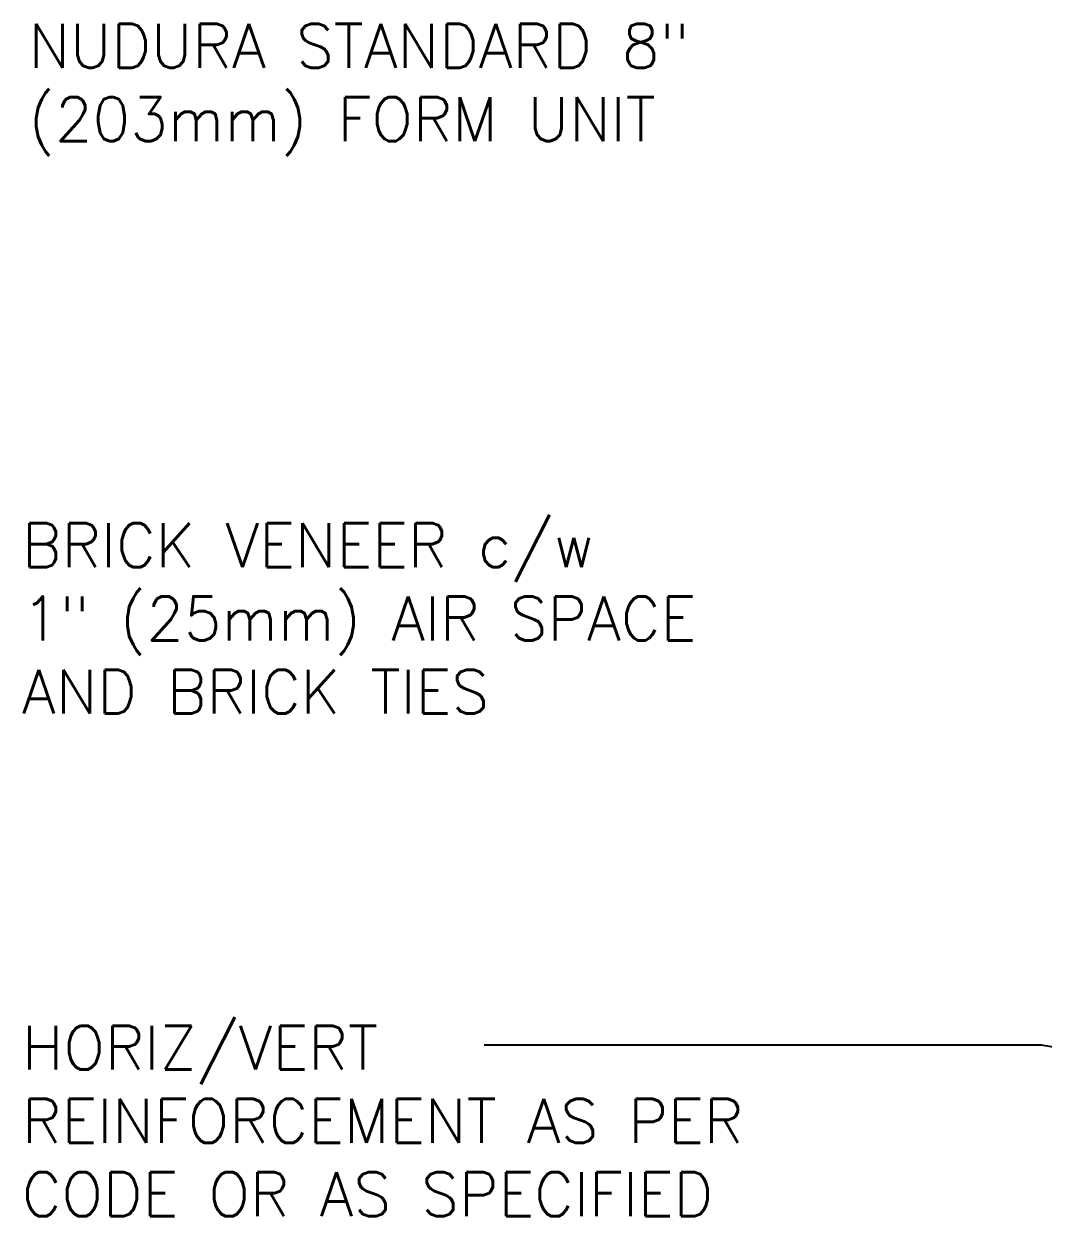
# Model space of a CAD drawing. Header units: inches. Extents: x 16 to 68.3, y 21.2 to 93.9.
# Drawn here: x 16.06 to 33.45, y 71.03 to 91.37 of the extents above; entities that cross this region are included whole.
import ezdxf

# ---------------------------------------------------------------- set-up
doc = ezdxf.new("R2010")
doc.units = ezdxf.units.IN
doc.header["$LTSCALE"] = 0.5
doc.header["$MEASUREMENT"] = 0
doc.linetypes.add('DASHEDX2', pattern=[1.5, 1, -0.5])
doc.layers.add('TEXT', color=4, linetype='Continuous')
doc.styles.add('DIM', font='romans.shx', dxfattribs={"width": 0.7})
doc.styles.add('ROMANS', font='romans.shx', dxfattribs={"height": 1.125})
doc.dimstyles.new('ext_12', dxfattribs={"dimscale": 12, "dimtxt": 0.09375, "dimasz": 0.09375, "dimexe": 0.09375, "dimexo": 0.0625, "dimgap": 0.0625, "dimtad": 1, "dimdec": 1, "dimzin": 3, "dimdsep": 46, "dimlunit": 4, "dimtxsty": 'DIM', "dimcen": 0.09, "dimdle": 0.09375, "dimclrt": 4, "dimadec": 0, "dimazin": 0, "dimtfac": 1, "dimtdec": 1, "dimtmove": 2, "dimatfit": 3, "dimfxl": 1, "dimfrac": 2, "dimtolj": 1, "dimtzin": 0, "dimarcsym": 0})

msp = doc.modelspace()

# ---------------------------------------------------------------- linework, layer by layer
at = {"layer": 'TEXT'}
msp.add_line((33.418, 73.946), (23.913, 73.946), dxfattribs=at)
for points in [[(40.995, 90.912, 0, 0.36, 0), (39.915, 90.912, 0, 0, 0), (28.886, 90.912, 0, 0, 0)], [(35.481, 82.372, 0, 0.36, 0), (34.401, 82.372, 0, 0, 0), (27.76, 82.372, 0, 0, 0)], [(46.017, 73.946, 0, 0.36, 0), (44.937, 73.946, 0, 0, 0), (23.913, 73.946, 0, 0, 0)]]:
    msp.add_lwpolyline(points, format="xyseb", dxfattribs=at)

# ---------------------------------------------------------------- texts
at = {"layer": 'TEXT', "char_height": 0.75, "attachment_point": 4, "style": 'ROMANS'}
for s, insert, width in [('NUDURA STANDARD 8" (203mm) FORM UNIT', (16.138, 90.249), 14.92951), ('BRICK VENEER c/w \\P1" (25mm) AIR SPACE\\PAND BRICK TIES', (16.025, 81.228), 17.20614)]:
    msp.add_mtext(s, dxfattribs=dict(at, insert=insert, width=width))
at = {"layer": 'TEXT', "linetype": 'DASHEDX2', "insert": (16.025, 72.652), "char_height": 0.75, "width": 15.3273, "attachment_point": 4, "style": 'ROMANS'}
msp.add_mtext('HORIZ/VERT REINFORCEMENT AS PER CODE OR AS SPECIFIED', dxfattribs=at)

# ---------------------------------------------------------------- leaders
at = {"layer": 'TEXT'}
msp.add_leader([(45.194, 71.923), (33.418, 73.946)], dimstyle='ext_12', override={"dimgap": 0.0625, "dimtad": 0}, dxfattribs=at)

doc.saveas('drawing.dxf')
